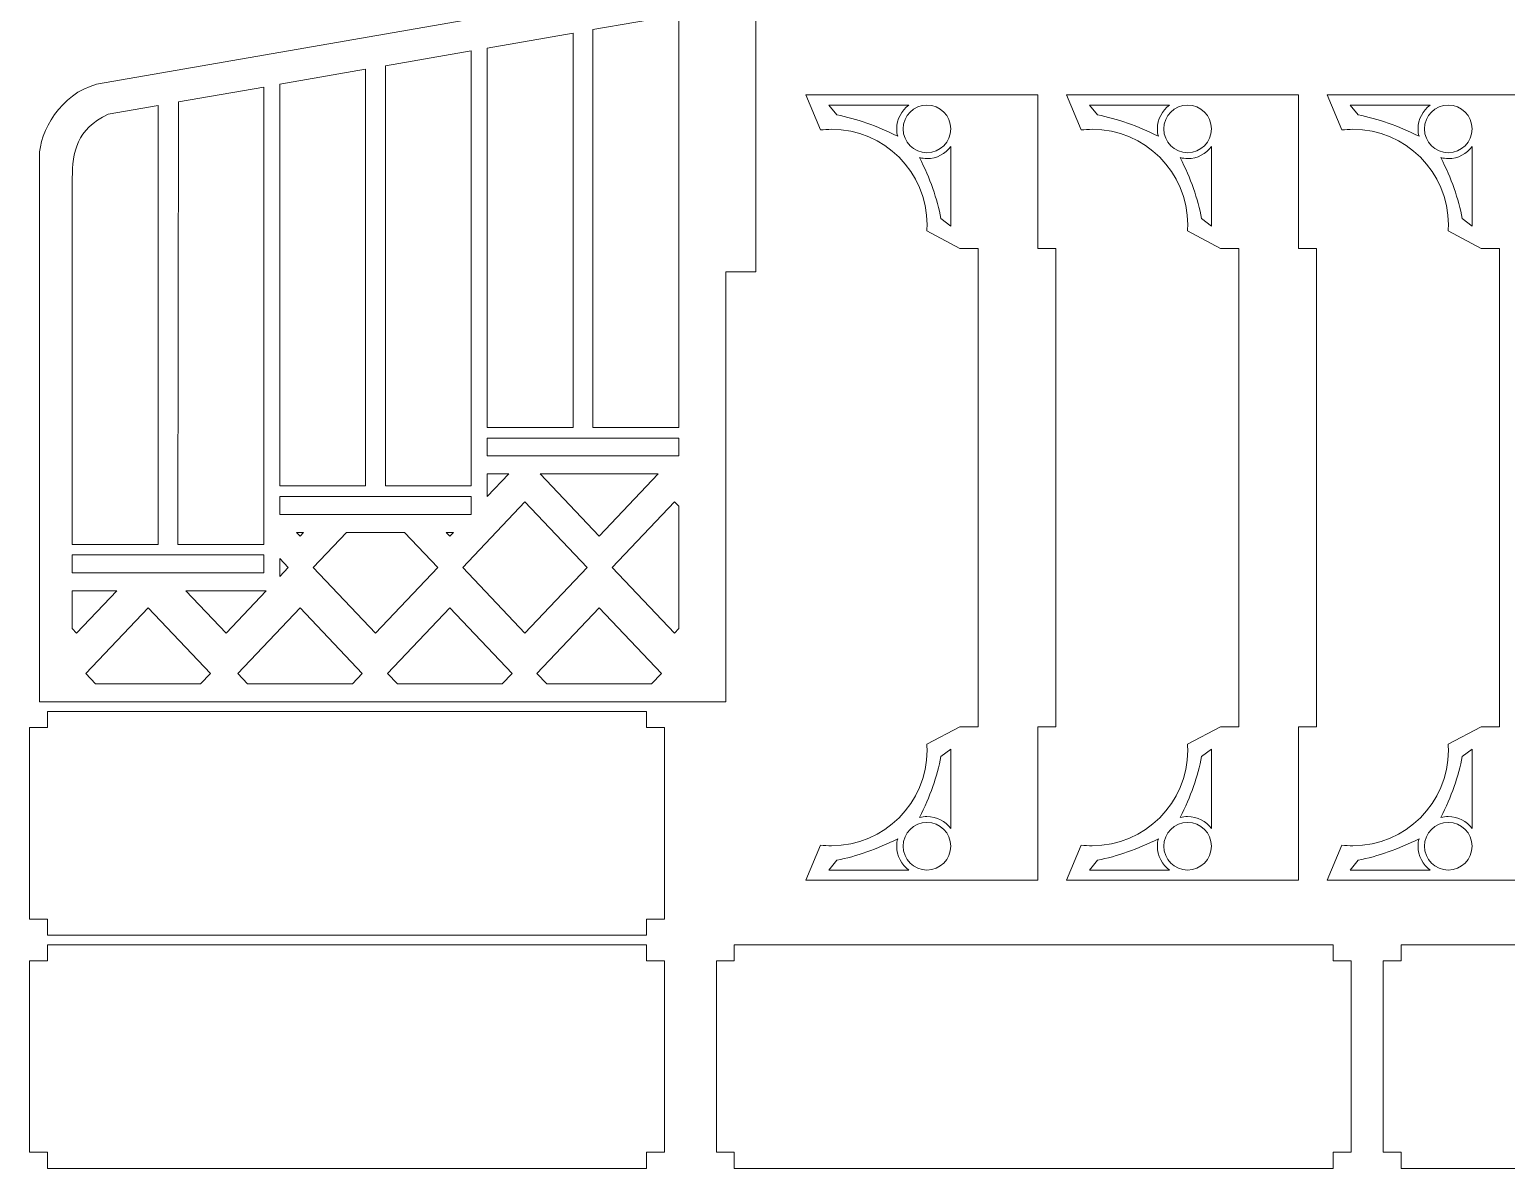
# Model space of a CAD drawing. Header units: millimetres. Extents: x 163 to 1207, y -313 to 489.
# Drawn here: x 289.7 to 536, y -313.2 to -123.2 of the extents above; entities that cross this region are included whole.
import ezdxf

# ---------------------------------------------------------------- set-up
doc = ezdxf.new("R2010")
doc.units = ezdxf.units.MM
doc.header["$MEASUREMENT"] = 0
doc.layers.add('layer 1', color=7, linetype='Continuous')

msp = doc.modelspace()

# ---------------------------------------------------------------- linework, layer by layer
at = {"layer": 'layer 1', "lineweight": 15}
for points, knots in [([(405.8389, -114.0574), (405.8389, -114.0574), (405.8389, -114.0593), (405.8389, -114.0593), (405.8389, -114.0593), (405.8389, -114.0593), (410.8255, -114.0593), (410.8255, -114.0593), (410.8255, -114.0593), (410.8255, -114.0593), (410.8255, -163.6584), (410.8255, -163.6584), (410.8255, -163.6584), (410.8255, -163.6584), (405.8389, -163.6584), (405.8389, -163.6584), (405.8389, -163.6584), (405.8389, -163.6584), (405.8389, -235.3809), (405.8389, -235.3809), (405.8389, -235.3809), (405.8389, -235.3809), (291.3201, -235.3809), (291.3201, -235.3809), (291.3201, -235.3809), (291.3201, -235.3809), (291.3201, -144.4743), (291.3201, -144.4743), (291.3201, -144.4743), (291.3201, -140.1689), (294.863, -133.9541), (300.8673, -132.3448), (300.8673, -132.3448), (300.8673, -132.3448), (402.3618, -114.6641), (402.3618, -114.6641), (402.3618, -114.6641), (402.3618, -114.6641), (402.9392, -114.5632), (402.9392, -114.5632), (402.9392, -114.5632), (402.9392, -114.5632), (405.8389, -114.0574), (405.8389, -114.0574)], [0, 0, 0, 0, 0.08333333, 0.08333333, 0.08333333, 0.08333333, 0.16666667, 0.16666667, 0.16666667, 0.16666667, 0.25, 0.25, 0.25, 0.25, 0.33333333, 0.33333333, 0.33333333, 0.33333333, 0.41666667, 0.41666667, 0.41666667, 0.41666667, 0.5, 0.5, 0.5, 0.5, 0.58333333, 0.58333333, 0.58333333, 0.58333333, 0.66666667, 0.66666667, 0.66666667, 0.66666667, 0.75, 0.75, 0.75, 0.75, 0.83333333, 0.83333333, 0.83333333, 0.83333333, 1, 1, 1, 1]), ([(383.6601, -189.5959), (383.6601, -189.5959), (397.9597, -189.5959), (397.9597, -189.5959), (397.9597, -189.5959), (397.9597, -189.5959), (397.9597, -120.7454), (397.9597, -120.7454), (397.9597, -120.7454), (397.9597, -120.7454), (383.6601, -123.2378), (383.6601, -123.2378), (383.6601, -123.2378), (383.6601, -123.2378), (383.6601, -189.5959), (383.6601, -189.5959)], [0, 0, 0, 0, 0.2, 0.2, 0.2, 0.2, 0.4, 0.4, 0.4, 0.4, 0.6, 0.6, 0.6, 0.6, 1, 1, 1, 1]), ([(366.0394, -126.3058), (366.0394, -126.3058), (366.0394, -189.5959), (366.0394, -189.5959), (366.0394, -189.5959), (366.0394, -189.5959), (380.3391, -189.5959), (380.3391, -189.5959), (380.3391, -189.5959), (380.3391, -189.5959), (380.3391, -123.8154), (380.3391, -123.8154), (380.3391, -123.8154), (380.3391, -123.8154), (366.0394, -126.3058), (366.0394, -126.3058)], [0, 0, 0, 0, 0.2, 0.2, 0.2, 0.2, 0.4, 0.4, 0.4, 0.4, 0.6, 0.6, 0.6, 0.6, 1, 1, 1, 1]), ([(349.0443, -199.3481), (349.0443, -199.3481), (363.3435, -199.3481), (363.3435, -199.3481), (363.3435, -199.3481), (363.3435, -199.3481), (363.3435, -126.7749), (363.3435, -126.7749), (363.3435, -126.7749), (363.3435, -126.7749), (349.0443, -129.2679), (349.0443, -129.2679), (349.0443, -129.2679), (349.0443, -129.2679), (349.0443, -199.3481), (349.0443, -199.3481)], [0, 0, 0, 0, 0.2, 0.2, 0.2, 0.2, 0.4, 0.4, 0.4, 0.4, 0.6, 0.6, 0.6, 0.6, 1, 1, 1, 1]), ([(331.4236, -132.3359), (331.4236, -132.3359), (331.4236, -199.3481), (331.4236, -199.3481), (331.4236, -199.3481), (331.4236, -199.3481), (345.7229, -199.3481), (345.7229, -199.3481), (345.7229, -199.3481), (345.7229, -199.3481), (345.7229, -129.845), (345.7229, -129.845), (345.7229, -129.845), (345.7229, -129.845), (331.4236, -132.3359), (331.4236, -132.3359)], [0, 0, 0, 0, 0.2, 0.2, 0.2, 0.2, 0.4, 0.4, 0.4, 0.4, 0.6, 0.6, 0.6, 0.6, 1, 1, 1, 1]), ([(314.4998, -135.2848), (314.4998, -135.2848), (314.3858, -209.0985), (314.3858, -209.0985), (314.3858, -209.0985), (314.3858, -209.0985), (328.7296, -209.0985), (328.7296, -209.0985), (328.7296, -209.0985), (328.7296, -209.0985), (328.7296, -132.8069), (328.7296, -132.8069), (328.7296, -132.8069), (328.7296, -132.8069), (314.4998, -135.2848), (314.4998, -135.2848)], [0, 0, 0, 0, 0.2, 0.2, 0.2, 0.2, 0.4, 0.4, 0.4, 0.4, 0.6, 0.6, 0.6, 0.6, 1, 1, 1, 1]), ([(457.8808, -265.1434), (457.8808, -265.1434), (457.8808, -239.5211), (457.8808, -239.5211), (457.8808, -239.5211), (457.8808, -239.5211), (460.8735, -239.5211), (460.8735, -239.5211), (460.8735, -239.5211), (460.8735, -239.5211), (460.8735, -159.7194), (460.8735, -159.7194), (460.8735, -159.7194), (460.8735, -159.7194), (457.8808, -159.7194), (457.8808, -159.7194), (457.8808, -159.7194), (457.8808, -159.7194), (457.8808, -134.0972), (457.8808, -134.0972), (457.8808, -134.0972), (457.8808, -134.0972), (419.196, -134.0972), (419.196, -134.0972), (419.196, -134.0972), (419.196, -134.0972), (421.6118, -139.971), (421.6118, -139.971), (421.6118, -139.971), (421.6118, -139.971), (421.6138, -139.971), (421.6138, -139.971), (421.6138, -139.971), (422.2185, -139.9016), (422.8341, -139.865), (423.459, -139.865), (423.459, -139.865), (432.2546, -139.8649), (439.3876, -146.9982), (439.3876, -155.7938), (439.3876, -155.7938), (439.3876, -156.1381), (439.375, -156.4811), (439.3529, -156.8199), (439.3529, -156.8199), (439.3529, -156.8199), (439.3548, -156.8199), (439.3548, -156.8199), (439.3548, -156.8199), (439.3548, -156.8199), (444.8369, -159.7176), (444.8369, -159.7176), (444.8369, -159.7176), (444.8369, -159.7176), (447.9068, -159.7176), (447.9068, -159.7176), (447.9068, -159.7176), (447.9068, -159.7176), (447.9068, -239.5173), (447.9068, -239.5173), (447.9068, -239.5173), (447.9068, -239.5173), (444.8369, -239.5173), (444.8369, -239.5173), (444.8369, -239.5173), (444.8369, -239.5173), (439.3548, -242.415), (439.3548, -242.415), (439.3548, -242.415), (439.3548, -242.415), (439.3531, -242.415), (439.3531, -242.415), (439.3531, -242.415), (439.375, -242.7543), (439.3876, -243.0968), (439.3876, -243.4431), (439.3876, -243.4431), (439.3876, -252.2385), (432.2544, -259.3722), (423.459, -259.3722), (423.459, -259.3722), (422.8341, -259.3722), (422.2184, -259.3338), (421.6136, -259.2638), (421.6136, -259.2638), (421.6136, -259.2638), (421.6118, -259.2638), (421.6118, -259.2638), (421.6118, -259.2638), (421.6118, -259.2638), (419.196, -265.1382), (419.196, -265.1382), (419.196, -265.1382), (419.196, -265.1382), (450.8981, -265.1382), (450.8981, -265.1382), (450.8981, -265.1382), (450.8981, -265.1382), (457.8808, -265.1434), (457.8808, -265.1434)], [0, 0, 0, 0, 0.03846154, 0.03846154, 0.03846154, 0.03846154, 0.07692308, 0.07692308, 0.07692308, 0.07692308, 0.11538462, 0.11538462, 0.11538462, 0.11538462, 0.15384615, 0.15384615, 0.15384615, 0.15384615, 0.19230769, 0.19230769, 0.19230769, 0.19230769, 0.23076923, 0.23076923, 0.23076923, 0.23076923, 0.26923077, 0.26923077, 0.26923077, 0.26923077, 0.30769231, 0.30769231, 0.30769231, 0.30769231, 0.34615385, 0.34615385, 0.34615385, 0.34615385, 0.38461538, 0.38461538, 0.38461538, 0.38461538, 0.42307692, 0.42307692, 0.42307692, 0.42307692, 0.46153846, 0.46153846, 0.46153846, 0.46153846, 0.5, 0.5, 0.5, 0.5, 0.53846154, 0.53846154, 0.53846154, 0.53846154, 0.57692308, 0.57692308, 0.57692308, 0.57692308, 0.61538462, 0.61538462, 0.61538462, 0.61538462, 0.65384615, 0.65384615, 0.65384615, 0.65384615, 0.69230769, 0.69230769, 0.69230769, 0.69230769, 0.73076923, 0.73076923, 0.73076923, 0.73076923, 0.76923077, 0.76923077, 0.76923077, 0.76923077, 0.80769231, 0.80769231, 0.80769231, 0.80769231, 0.84615385, 0.84615385, 0.84615385, 0.84615385, 0.88461538, 0.88461538, 0.88461538, 0.88461538, 0.92307692, 0.92307692, 0.92307692, 0.92307692, 1, 1, 1, 1]), ([(501.3637, -265.1434), (501.3637, -265.1434), (501.3637, -239.5211), (501.3637, -239.5211), (501.3637, -239.5211), (501.3637, -239.5211), (504.3566, -239.5211), (504.3566, -239.5211), (504.3566, -239.5211), (504.3566, -239.5211), (504.3566, -159.7194), (504.3566, -159.7194), (504.3566, -159.7194), (504.3566, -159.7194), (501.3637, -159.7194), (501.3637, -159.7194), (501.3637, -159.7194), (501.3637, -159.7194), (501.3637, -134.0972), (501.3637, -134.0972), (501.3637, -134.0972), (501.3637, -134.0972), (462.6791, -134.0972), (462.6791, -134.0972), (462.6791, -134.0972), (462.6791, -134.0972), (465.0946, -139.971), (465.0946, -139.971), (465.0946, -139.971), (465.0946, -139.971), (465.0963, -139.971), (465.0963, -139.971), (465.0963, -139.971), (465.7013, -139.9016), (466.3171, -139.865), (466.9421, -139.865), (466.9421, -139.865), (475.7376, -139.8649), (482.8707, -146.9982), (482.8707, -155.7938), (482.8707, -155.7938), (482.8707, -156.1381), (482.858, -156.4811), (482.836, -156.8199), (482.836, -156.8199), (482.836, -156.8199), (482.838, -156.8199), (482.838, -156.8199), (482.838, -156.8199), (482.838, -156.8199), (488.3197, -159.7176), (488.3197, -159.7176), (488.3197, -159.7176), (488.3197, -159.7176), (491.3896, -159.7176), (491.3896, -159.7176), (491.3896, -159.7176), (491.3896, -159.7176), (491.3896, -239.5173), (491.3896, -239.5173), (491.3896, -239.5173), (491.3896, -239.5173), (488.3197, -239.5173), (488.3197, -239.5173), (488.3197, -239.5173), (488.3197, -239.5173), (482.838, -242.415), (482.838, -242.415), (482.838, -242.415), (482.838, -242.415), (482.8361, -242.415), (482.8361, -242.415), (482.8361, -242.415), (482.8583, -242.7543), (482.8707, -243.0968), (482.8707, -243.4431), (482.8707, -243.4431), (482.8707, -252.2385), (475.7376, -259.3722), (466.9421, -259.3722), (466.9421, -259.3722), (466.3172, -259.3722), (465.701, -259.3338), (465.0963, -259.2638), (465.0963, -259.2638), (465.0963, -259.2638), (465.0946, -259.2638), (465.0946, -259.2638), (465.0946, -259.2638), (465.0946, -259.2638), (462.6791, -265.1382), (462.6791, -265.1382), (462.6791, -265.1382), (462.6791, -265.1382), (494.3806, -265.1382), (494.3806, -265.1382), (494.3806, -265.1382), (494.3806, -265.1382), (501.3637, -265.1434), (501.3637, -265.1434)], [0, 0, 0, 0, 0.03846154, 0.03846154, 0.03846154, 0.03846154, 0.07692308, 0.07692308, 0.07692308, 0.07692308, 0.11538462, 0.11538462, 0.11538462, 0.11538462, 0.15384615, 0.15384615, 0.15384615, 0.15384615, 0.19230769, 0.19230769, 0.19230769, 0.19230769, 0.23076923, 0.23076923, 0.23076923, 0.23076923, 0.26923077, 0.26923077, 0.26923077, 0.26923077, 0.30769231, 0.30769231, 0.30769231, 0.30769231, 0.34615385, 0.34615385, 0.34615385, 0.34615385, 0.38461538, 0.38461538, 0.38461538, 0.38461538, 0.42307692, 0.42307692, 0.42307692, 0.42307692, 0.46153846, 0.46153846, 0.46153846, 0.46153846, 0.5, 0.5, 0.5, 0.5, 0.53846154, 0.53846154, 0.53846154, 0.53846154, 0.57692308, 0.57692308, 0.57692308, 0.57692308, 0.61538462, 0.61538462, 0.61538462, 0.61538462, 0.65384615, 0.65384615, 0.65384615, 0.65384615, 0.69230769, 0.69230769, 0.69230769, 0.69230769, 0.73076923, 0.73076923, 0.73076923, 0.73076923, 0.76923077, 0.76923077, 0.76923077, 0.76923077, 0.80769231, 0.80769231, 0.80769231, 0.80769231, 0.84615385, 0.84615385, 0.84615385, 0.84615385, 0.88461538, 0.88461538, 0.88461538, 0.88461538, 0.92307692, 0.92307692, 0.92307692, 0.92307692, 1, 1, 1, 1]), ([(544.8467, -265.1434), (544.8467, -265.1434), (544.8467, -239.5211), (544.8467, -239.5211), (544.8467, -239.5211), (544.8467, -239.5211), (547.8399, -239.5211), (547.8399, -239.5211), (547.8399, -239.5211), (547.8399, -239.5211), (547.8399, -159.7194), (547.8399, -159.7194), (547.8399, -159.7194), (547.8399, -159.7194), (544.8467, -159.7194), (544.8467, -159.7194), (544.8467, -159.7194), (544.8467, -159.7194), (544.8467, -134.0972), (544.8467, -134.0972), (544.8467, -134.0972), (544.8467, -134.0972), (506.1639, -134.0972), (506.1639, -134.0972), (506.1639, -134.0972), (506.1639, -134.0972), (508.5775, -139.971), (508.5775, -139.971), (508.5775, -139.971), (508.5775, -139.971), (508.5793, -139.971), (508.5793, -139.971), (508.5793, -139.971), (509.1861, -139.9016), (509.802, -139.865), (510.4251, -139.865), (510.4251, -139.865), (519.2207, -139.8649), (526.3538, -146.9982), (526.3538, -155.7938), (526.3538, -155.7938), (526.3538, -156.1381), (526.3412, -156.4811), (526.321, -156.8199), (526.321, -156.8199), (526.321, -156.8199), (531.8026, -159.7176), (531.8026, -159.7176), (531.8026, -159.7176), (531.8026, -159.7176), (534.8725, -159.7176), (534.8725, -159.7176), (534.8725, -159.7176), (534.8725, -159.7176), (534.8725, -239.5173), (534.8725, -239.5173), (534.8725, -239.5173), (534.8725, -239.5173), (531.8026, -239.5173), (531.8026, -239.5173), (531.8026, -239.5173), (531.8026, -239.5173), (526.3213, -242.415), (526.3213, -242.415), (526.3213, -242.415), (526.3413, -242.7543), (526.3538, -243.0968), (526.3538, -243.4431), (526.3538, -243.4431), (526.3538, -252.2385), (519.2207, -259.3722), (510.4251, -259.3722), (510.4251, -259.3722), (509.8021, -259.3722), (509.1859, -259.3338), (508.5793, -259.2638), (508.5793, -259.2638), (508.5793, -259.2638), (508.5775, -259.2638), (508.5775, -259.2638), (508.5775, -259.2638), (508.5775, -259.2638), (506.1639, -265.1382), (506.1639, -265.1382), (506.1639, -265.1382), (506.1639, -265.1382), (537.8657, -265.1382), (537.8657, -265.1382), (537.8657, -265.1382), (537.8657, -265.1382), (544.8467, -265.1434), (544.8467, -265.1434)], [0, 0, 0, 0, 0.04166667, 0.04166667, 0.04166667, 0.04166667, 0.08333333, 0.08333333, 0.08333333, 0.08333333, 0.125, 0.125, 0.125, 0.125, 0.16666667, 0.16666667, 0.16666667, 0.16666667, 0.20833333, 0.20833333, 0.20833333, 0.20833333, 0.25, 0.25, 0.25, 0.25, 0.29166667, 0.29166667, 0.29166667, 0.29166667, 0.33333333, 0.33333333, 0.33333333, 0.33333333, 0.375, 0.375, 0.375, 0.375, 0.41666667, 0.41666667, 0.41666667, 0.41666667, 0.45833333, 0.45833333, 0.45833333, 0.45833333, 0.5, 0.5, 0.5, 0.5, 0.54166667, 0.54166667, 0.54166667, 0.54166667, 0.58333333, 0.58333333, 0.58333333, 0.58333333, 0.625, 0.625, 0.625, 0.625, 0.66666667, 0.66666667, 0.66666667, 0.66666667, 0.70833333, 0.70833333, 0.70833333, 0.70833333, 0.75, 0.75, 0.75, 0.75, 0.79166667, 0.79166667, 0.79166667, 0.79166667, 0.83333333, 0.83333333, 0.83333333, 0.83333333, 0.875, 0.875, 0.875, 0.875, 0.91666667, 0.91666667, 0.91666667, 0.91666667, 1, 1, 1, 1]), ([(302.7681, -137.3281), (297.552, -139.8266), (296.8092, -143.6496), (296.8092, -147.9878), (296.8092, -147.9878), (296.8092, -147.9878), (296.8093, -209.0985), (296.8093, -209.0985), (296.8093, -209.0985), (296.8093, -209.0985), (311.153, -209.0985), (311.153, -209.0985), (311.153, -209.0985), (311.153, -209.0985), (311.153, -135.8675), (311.153, -135.8675), (311.153, -135.8675), (311.153, -135.8675), (302.7681, -137.3281), (302.7681, -137.3281)], [0, 0, 0, 0, 0.16666667, 0.16666667, 0.16666667, 0.16666667, 0.33333333, 0.33333333, 0.33333333, 0.33333333, 0.5, 0.5, 0.5, 0.5, 0.66666667, 0.66666667, 0.66666667, 0.66666667, 1, 1, 1, 1]), ([(436.3398, -135.8144), (436.3398, -135.8144), (423.003, -135.8144), (423.003, -135.8144), (423.003, -135.8144), (423.003, -135.8144), (424.3167, -137.4547), (424.3167, -137.4547), (424.3167, -137.4547), (427.6433, -138.0943), (431.0342, -139.2856), (434.4926, -141.0268), (434.4926, -141.0268), (434.3918, -140.6326), (434.3368, -140.2183), (434.3368, -139.7914), (434.3368, -139.7914), (434.3368, -138.1622), (435.1246, -136.7163), (436.3398, -135.8144)], [0, 0, 0, 0, 0.16666667, 0.16666667, 0.16666667, 0.16666667, 0.33333333, 0.33333333, 0.33333333, 0.33333333, 0.5, 0.5, 0.5, 0.5, 0.66666667, 0.66666667, 0.66666667, 0.66666667, 1, 1, 1, 1]), ([(439.3769, -135.8144), (437.181, -135.8144), (435.4014, -137.5961), (435.4014, -139.7914), (435.4014, -139.7914), (435.4014, -141.9872), (437.181, -143.7669), (439.3769, -143.7669), (439.3769, -143.7669), (441.5727, -143.7667), (443.3542, -141.9872), (443.3542, -139.7914), (443.3542, -139.7914), (443.3542, -137.5961), (441.5727, -135.8145), (439.3769, -135.8144)], [0, 0, 0, 0, 0.2, 0.2, 0.2, 0.2, 0.4, 0.4, 0.4, 0.4, 0.6, 0.6, 0.6, 0.6, 1, 1, 1, 1]), ([(479.8247, -135.8144), (479.8247, -135.8144), (466.4856, -135.8144), (466.4856, -135.8144), (466.4856, -135.8144), (466.4856, -135.8144), (467.8018, -137.4547), (467.8018, -137.4547), (467.8018, -137.4547), (471.1264, -138.0943), (474.5185, -139.2856), (477.9756, -141.0268), (477.9756, -141.0268), (477.8749, -140.6326), (477.8212, -140.2183), (477.8212, -139.7914), (477.8212, -139.7914), (477.8212, -138.1622), (478.6076, -136.7163), (479.8247, -135.8144)], [0, 0, 0, 0, 0.16666667, 0.16666667, 0.16666667, 0.16666667, 0.33333333, 0.33333333, 0.33333333, 0.33333333, 0.5, 0.5, 0.5, 0.5, 0.66666667, 0.66666667, 0.66666667, 0.66666667, 1, 1, 1, 1]), ([(482.8602, -135.8144), (480.6643, -135.8144), (478.8844, -137.5961), (478.8844, -139.7914), (478.8844, -139.7914), (478.8844, -141.9872), (480.6641, -143.7669), (482.8599, -143.7669), (482.8599, -143.7669), (485.0573, -143.7667), (486.8369, -141.9872), (486.8369, -139.7914), (486.8369, -139.7914), (486.8369, -137.5961), (485.0572, -135.8145), (482.8602, -135.8144)], [0, 0, 0, 0, 0.2, 0.2, 0.2, 0.2, 0.4, 0.4, 0.4, 0.4, 0.6, 0.6, 0.6, 0.6, 1, 1, 1, 1]), ([(523.308, -135.8144), (523.308, -135.8144), (509.9686, -135.8144), (509.9686, -135.8144), (509.9686, -135.8144), (509.9686, -135.8144), (511.2848, -137.4547), (511.2848, -137.4547), (511.2848, -137.4547), (514.6094, -138.0943), (518.0017, -139.2856), (521.4601, -141.0268), (521.4601, -141.0268), (521.358, -140.6326), (521.3044, -140.2183), (521.3044, -139.7914), (521.3044, -139.7914), (521.3044, -138.1622), (522.0927, -136.7163), (523.308, -135.8144)], [0, 0, 0, 0, 0.16666667, 0.16666667, 0.16666667, 0.16666667, 0.33333333, 0.33333333, 0.33333333, 0.33333333, 0.5, 0.5, 0.5, 0.5, 0.66666667, 0.66666667, 0.66666667, 0.66666667, 1, 1, 1, 1]), ([(526.3444, -135.8144), (524.1472, -135.8144), (522.3676, -137.5961), (522.3676, -139.7914), (522.3676, -139.7914), (522.3676, -141.9872), (524.1472, -143.7669), (526.3444, -143.7669), (526.3444, -143.7669), (528.5402, -143.7667), (530.3199, -141.9872), (530.3199, -139.7914), (530.3199, -139.7914), (530.3199, -137.5961), (528.5402, -135.8145), (526.3444, -135.8144)], [0, 0, 0, 0, 0.2, 0.2, 0.2, 0.2, 0.4, 0.4, 0.4, 0.4, 0.6, 0.6, 0.6, 0.6, 1, 1, 1, 1]), ([(443.3545, -142.7369), (443.3545, -142.7369), (443.3545, -156.0006), (443.3545, -156.0006), (443.3545, -156.0006), (443.3545, -156.0006), (441.7137, -154.7601), (441.7137, -154.7601), (441.7137, -154.7601), (441.0742, -151.4352), (439.8827, -148.0427), (438.1414, -144.5843), (438.1414, -144.5843), (438.5356, -144.687), (438.9499, -144.74), (439.3769, -144.74), (439.3769, -144.74), (441.0066, -144.7399), (442.4525, -143.9523), (443.3545, -142.7369)], [0, 0, 0, 0, 0.16666667, 0.16666667, 0.16666667, 0.16666667, 0.33333333, 0.33333333, 0.33333333, 0.33333333, 0.5, 0.5, 0.5, 0.5, 0.66666667, 0.66666667, 0.66666667, 0.66666667, 1, 1, 1, 1]), ([(486.8369, -142.7369), (486.8369, -142.7369), (486.8369, -156.0006), (486.8369, -156.0006), (486.8369, -156.0006), (486.8369, -156.0006), (485.1966, -154.7601), (485.1966, -154.7601), (485.1966, -154.7601), (484.5571, -151.4352), (483.3657, -148.0427), (481.6246, -144.5843), (481.6246, -144.5843), (482.0188, -144.687), (482.4348, -144.74), (482.8599, -144.74), (482.8599, -144.74), (484.489, -144.7399), (485.935, -143.9523), (486.8369, -142.7369)], [0, 0, 0, 0, 0.16666667, 0.16666667, 0.16666667, 0.16666667, 0.33333333, 0.33333333, 0.33333333, 0.33333333, 0.5, 0.5, 0.5, 0.5, 0.66666667, 0.66666667, 0.66666667, 0.66666667, 1, 1, 1, 1]), ([(530.3199, -142.7369), (530.3199, -142.7369), (530.3199, -156.0006), (530.3199, -156.0006), (530.3199, -156.0006), (530.3199, -156.0006), (528.6796, -154.7601), (528.6796, -154.7601), (528.6796, -154.7601), (528.0402, -151.4352), (526.8489, -148.0427), (525.1076, -144.5843), (525.1076, -144.5843), (525.5033, -144.687), (525.9175, -144.74), (526.3444, -144.74), (526.3444, -144.74), (527.9721, -144.7399), (529.4182, -143.9523), (530.3199, -142.7369)], [0, 0, 0, 0, 0.16666667, 0.16666667, 0.16666667, 0.16666667, 0.33333333, 0.33333333, 0.33333333, 0.33333333, 0.5, 0.5, 0.5, 0.5, 0.66666667, 0.66666667, 0.66666667, 0.66666667, 1, 1, 1, 1]), ([(397.9597, -191.3573), (397.9597, -191.3573), (366.0394, -191.3573), (366.0394, -191.3573), (366.0394, -191.3573), (366.0394, -191.3573), (366.0394, -194.3504), (366.0394, -194.3504), (366.0394, -194.3504), (366.0394, -194.3504), (397.9597, -194.3504), (397.9597, -194.3504), (397.9597, -194.3504), (397.9597, -194.3504), (397.9597, -191.3573), (397.9597, -191.3573)], [0, 0, 0, 0, 0.2, 0.2, 0.2, 0.2, 0.4, 0.4, 0.4, 0.4, 0.6, 0.6, 0.6, 0.6, 1, 1, 1, 1]), ([(366.0394, -201.1297), (366.0394, -201.1297), (366.0394, -197.3429), (366.0394, -197.3429), (366.0394, -197.3429), (366.0394, -197.3429), (369.6283, -197.3429), (369.6283, -197.3429), (369.6283, -197.3429), (369.6283, -197.3429), (366.0394, -201.1297), (366.0394, -201.1297)], [0, 0, 0, 0, 0.25, 0.25, 0.25, 0.25, 0.5, 0.5, 0.5, 0.5, 1, 1, 1, 1]), ([(374.8532, -197.3429), (374.8532, -197.3429), (394.5266, -197.3429), (394.5266, -197.3429), (394.5266, -197.3429), (394.5266, -197.3429), (384.69, -207.7223), (384.69, -207.7223), (384.69, -207.7223), (384.69, -207.7223), (374.8532, -197.3429), (374.8532, -197.3429)], [0, 0, 0, 0, 0.25, 0.25, 0.25, 0.25, 0.5, 0.5, 0.5, 0.5, 1, 1, 1, 1]), ([(363.3435, -201.1077), (363.3435, -201.1077), (331.4236, -201.1077), (331.4236, -201.1077), (331.4236, -201.1077), (331.4236, -201.1077), (331.4236, -204.1006), (331.4236, -204.1006), (331.4236, -204.1006), (331.4236, -204.1006), (363.3435, -204.1006), (363.3435, -204.1006), (363.3435, -204.1006), (363.3435, -204.1006), (363.3435, -201.1077), (363.3435, -201.1077)], [0, 0, 0, 0, 0.2, 0.2, 0.2, 0.2, 0.4, 0.4, 0.4, 0.4, 0.6, 0.6, 0.6, 0.6, 1, 1, 1, 1]), ([(382.7033, -212.9403), (382.7033, -212.9403), (372.3168, -201.9781), (372.3168, -201.9781), (372.3168, -201.9781), (372.3168, -201.9781), (361.9288, -212.9403), (361.9288, -212.9403), (361.9288, -212.9403), (361.9288, -212.9403), (372.3168, -223.9021), (372.3168, -223.9021), (372.3168, -223.9021), (372.3168, -223.9021), (382.7033, -212.9403), (382.7033, -212.9403)], [0, 0, 0, 0, 0.2, 0.2, 0.2, 0.2, 0.4, 0.4, 0.4, 0.4, 0.6, 0.6, 0.6, 0.6, 1, 1, 1, 1]), ([(397.9597, -202.7278), (397.9597, -202.7278), (397.9597, -223.1505), (397.9597, -223.1505), (397.9597, -223.1505), (397.9597, -223.1505), (397.2483, -223.9021), (397.2483, -223.9021), (397.2483, -223.9021), (397.2483, -223.9021), (386.8599, -212.9403), (386.8599, -212.9403), (386.8599, -212.9403), (386.8599, -212.9403), (397.2483, -201.9781), (397.2483, -201.9781), (397.2483, -201.9781), (397.2483, -201.9781), (397.9597, -202.7278), (397.9597, -202.7278)], [0, 0, 0, 0, 0.16666667, 0.16666667, 0.16666667, 0.16666667, 0.33333333, 0.33333333, 0.33333333, 0.33333333, 0.5, 0.5, 0.5, 0.5, 0.66666667, 0.66666667, 0.66666667, 0.66666667, 1, 1, 1, 1]), ([(334.2023, -207.0936), (334.2023, -207.0936), (335.3973, -207.0936), (335.3973, -207.0936), (335.3973, -207.0936), (335.3973, -207.0936), (334.7995, -207.7223), (334.7995, -207.7223), (334.7995, -207.7223), (334.7995, -207.7223), (334.2023, -207.0936), (334.2023, -207.0936)], [0, 0, 0, 0, 0.25, 0.25, 0.25, 0.25, 0.5, 0.5, 0.5, 0.5, 1, 1, 1, 1]), ([(342.5361, -207.0936), (342.5361, -207.0936), (352.2315, -207.0936), (352.2315, -207.0936), (352.2315, -207.0936), (352.2315, -207.0936), (357.7718, -212.9403), (357.7718, -212.9403), (357.7718, -212.9403), (357.7718, -212.9403), (347.3838, -223.9021), (347.3838, -223.9021), (347.3838, -223.9021), (347.3838, -223.9021), (336.9971, -212.9403), (336.9971, -212.9403), (336.9971, -212.9403), (336.9971, -212.9403), (342.5361, -207.0936), (342.5361, -207.0936)], [0, 0, 0, 0, 0.16666667, 0.16666667, 0.16666667, 0.16666667, 0.33333333, 0.33333333, 0.33333333, 0.33333333, 0.5, 0.5, 0.5, 0.5, 0.66666667, 0.66666667, 0.66666667, 0.66666667, 1, 1, 1, 1]), ([(359.1939, -207.0936), (359.1939, -207.0936), (360.3871, -207.0936), (360.3871, -207.0936), (360.3871, -207.0936), (360.3871, -207.0936), (359.7916, -207.7223), (359.7916, -207.7223), (359.7916, -207.7223), (359.7916, -207.7223), (359.1939, -207.0936), (359.1939, -207.0936)], [0, 0, 0, 0, 0.25, 0.25, 0.25, 0.25, 0.5, 0.5, 0.5, 0.5, 1, 1, 1, 1]), ([(328.7296, -210.8579), (328.7296, -210.8579), (296.8093, -210.8579), (296.8093, -210.8579), (296.8093, -210.8579), (296.8093, -210.8579), (296.8093, -213.851), (296.8093, -213.851), (296.8093, -213.851), (296.8093, -213.851), (328.7296, -213.851), (328.7296, -213.851), (328.7296, -213.851), (328.7296, -213.851), (328.7296, -210.8579), (328.7296, -210.8579)], [0, 0, 0, 0, 0.2, 0.2, 0.2, 0.2, 0.4, 0.4, 0.4, 0.4, 0.6, 0.6, 0.6, 0.6, 1, 1, 1, 1]), ([(331.4236, -214.4337), (331.4236, -214.4337), (331.4236, -211.4445), (331.4236, -211.4445), (331.4236, -211.4445), (331.4236, -211.4445), (332.8401, -212.9403), (332.8401, -212.9403), (332.8401, -212.9403), (332.8401, -212.9403), (331.4236, -214.4337), (331.4236, -214.4337)], [0, 0, 0, 0, 0.25, 0.25, 0.25, 0.25, 0.5, 0.5, 0.5, 0.5, 1, 1, 1, 1]), ([(296.8093, -223.1505), (296.8093, -223.1505), (296.8093, -216.8439), (296.8093, -216.8439), (296.8093, -216.8439), (296.8093, -216.8439), (304.2104, -216.8439), (304.2104, -216.8439), (304.2104, -216.8439), (304.2104, -216.8439), (297.5206, -223.9021), (297.5206, -223.9021), (297.5206, -223.9021), (297.5206, -223.9021), (296.8093, -223.1505), (296.8093, -223.1505)], [0, 0, 0, 0, 0.2, 0.2, 0.2, 0.2, 0.4, 0.4, 0.4, 0.4, 0.6, 0.6, 0.6, 0.6, 1, 1, 1, 1]), ([(315.7642, -216.8439), (315.7642, -216.8439), (329.1419, -216.8439), (329.1419, -216.8439), (329.1419, -216.8439), (329.1419, -216.8439), (322.4521, -223.9021), (322.4521, -223.9021), (322.4521, -223.9021), (322.4521, -223.9021), (315.7642, -216.8439), (315.7642, -216.8439)], [0, 0, 0, 0, 0.25, 0.25, 0.25, 0.25, 0.5, 0.5, 0.5, 0.5, 1, 1, 1, 1]), ([(318.1929, -232.3879), (318.1929, -232.3879), (300.695, -232.3879), (300.695, -232.3879), (300.695, -232.3879), (300.695, -232.3879), (299.0566, -230.6575), (299.0566, -230.6575), (299.0566, -230.6575), (299.0566, -230.6575), (309.4447, -219.6957), (309.4447, -219.6957), (309.4447, -219.6957), (309.4447, -219.6957), (319.8331, -230.6575), (319.8331, -230.6575), (319.8331, -230.6575), (319.8331, -230.6575), (318.1929, -232.3879), (318.1929, -232.3879)], [0, 0, 0, 0, 0.16666667, 0.16666667, 0.16666667, 0.16666667, 0.33333333, 0.33333333, 0.33333333, 0.33333333, 0.5, 0.5, 0.5, 0.5, 0.66666667, 0.66666667, 0.66666667, 0.66666667, 1, 1, 1, 1]), ([(343.5495, -232.3879), (343.5495, -232.3879), (326.0499, -232.3879), (326.0499, -232.3879), (326.0499, -232.3879), (326.0499, -232.3879), (324.4115, -230.6575), (324.4115, -230.6575), (324.4115, -230.6575), (324.4115, -230.6575), (334.7995, -219.6957), (334.7995, -219.6957), (334.7995, -219.6957), (334.7995, -219.6957), (345.188, -230.6575), (345.188, -230.6575), (345.188, -230.6575), (345.188, -230.6575), (343.5495, -232.3879), (343.5495, -232.3879)], [0, 0, 0, 0, 0.16666667, 0.16666667, 0.16666667, 0.16666667, 0.33333333, 0.33333333, 0.33333333, 0.33333333, 0.5, 0.5, 0.5, 0.5, 0.66666667, 0.66666667, 0.66666667, 0.66666667, 1, 1, 1, 1]), ([(368.5393, -232.3879), (368.5393, -232.3879), (351.0417, -232.3879), (351.0417, -232.3879), (351.0417, -232.3879), (351.0417, -232.3879), (349.4033, -230.6575), (349.4033, -230.6575), (349.4033, -230.6575), (349.4033, -230.6575), (359.7916, -219.6957), (359.7916, -219.6957), (359.7916, -219.6957), (359.7916, -219.6957), (370.1783, -230.6575), (370.1783, -230.6575), (370.1783, -230.6575), (370.1783, -230.6575), (368.5393, -232.3879), (368.5393, -232.3879)], [0, 0, 0, 0, 0.16666667, 0.16666667, 0.16666667, 0.16666667, 0.33333333, 0.33333333, 0.33333333, 0.33333333, 0.5, 0.5, 0.5, 0.5, 0.66666667, 0.66666667, 0.66666667, 0.66666667, 1, 1, 1, 1]), ([(393.44, -232.3879), (393.44, -232.3879), (375.9424, -232.3879), (375.9424, -232.3879), (375.9424, -232.3879), (375.9424, -232.3879), (374.3019, -230.6575), (374.3019, -230.6575), (374.3019, -230.6575), (374.3019, -230.6575), (384.69, -219.6957), (384.69, -219.6957), (384.69, -219.6957), (384.69, -219.6957), (395.0784, -230.6575), (395.0784, -230.6575), (395.0784, -230.6575), (395.0784, -230.6575), (393.44, -232.3879), (393.44, -232.3879)], [0, 0, 0, 0, 0.16666667, 0.16666667, 0.16666667, 0.16666667, 0.33333333, 0.33333333, 0.33333333, 0.33333333, 0.5, 0.5, 0.5, 0.5, 0.66666667, 0.66666667, 0.66666667, 0.66666667, 1, 1, 1, 1]), ([(292.6653, -236.9809), (292.6653, -236.9809), (392.5823, -236.9809), (392.5823, -236.9809), (392.5823, -236.9809), (392.5823, -236.9809), (392.5823, -239.6749), (392.5823, -239.6749), (392.5823, -239.6749), (392.5823, -239.6749), (395.5733, -239.6749), (395.5733, -239.6749), (395.5733, -239.6749), (395.5733, -239.6749), (395.5733, -271.5948), (395.5733, -271.5948), (395.5733, -271.5948), (395.5733, -271.5948), (392.5823, -271.5948), (392.5823, -271.5948), (392.5823, -271.5948), (392.5823, -271.5948), (392.5823, -274.2894), (392.5823, -274.2894), (392.5823, -274.2894), (392.5823, -274.2894), (292.6653, -274.2894), (292.6653, -274.2894), (292.6653, -274.2894), (292.6653, -274.2894), (292.6653, -271.5948), (292.6653, -271.5948), (292.6653, -271.5948), (292.6653, -271.5948), (289.6728, -271.5948), (289.6728, -271.5948), (289.6728, -271.5948), (289.6728, -271.5948), (289.6728, -239.6749), (289.6728, -239.6749), (289.6728, -239.6749), (289.6728, -239.6749), (292.6653, -239.6749), (292.6653, -239.6749), (292.6653, -239.6749), (292.6653, -239.6749), (292.6653, -236.9809), (292.6653, -236.9809)], [0, 0, 0, 0, 0.07692308, 0.07692308, 0.07692308, 0.07692308, 0.15384615, 0.15384615, 0.15384615, 0.15384615, 0.23076923, 0.23076923, 0.23076923, 0.23076923, 0.30769231, 0.30769231, 0.30769231, 0.30769231, 0.38461538, 0.38461538, 0.38461538, 0.38461538, 0.46153846, 0.46153846, 0.46153846, 0.46153846, 0.53846154, 0.53846154, 0.53846154, 0.53846154, 0.61538462, 0.61538462, 0.61538462, 0.61538462, 0.69230769, 0.69230769, 0.69230769, 0.69230769, 0.76923077, 0.76923077, 0.76923077, 0.76923077, 0.84615385, 0.84615385, 0.84615385, 0.84615385, 1, 1, 1, 1]), ([(443.3545, -256.5036), (443.3545, -256.5036), (443.3545, -243.2399), (443.3545, -243.2399), (443.3545, -243.2399), (443.3545, -243.2399), (441.7137, -244.4804), (441.7137, -244.4804), (441.7137, -244.4804), (441.0742, -247.8051), (439.8827, -251.1979), (438.1414, -254.6563), (438.1414, -254.6563), (438.5356, -254.5535), (438.9499, -254.5006), (439.3769, -254.5006), (439.3769, -254.5006), (441.0066, -254.5006), (442.4525, -255.2883), (443.3545, -256.5036)], [0, 0, 0, 0, 0.16666667, 0.16666667, 0.16666667, 0.16666667, 0.33333333, 0.33333333, 0.33333333, 0.33333333, 0.5, 0.5, 0.5, 0.5, 0.66666667, 0.66666667, 0.66666667, 0.66666667, 1, 1, 1, 1]), ([(486.8369, -256.5036), (486.8369, -256.5036), (486.8369, -243.2399), (486.8369, -243.2399), (486.8369, -243.2399), (486.8369, -243.2399), (485.1966, -244.4804), (485.1966, -244.4804), (485.1966, -244.4804), (484.5571, -247.8051), (483.3657, -251.1979), (481.6246, -254.6563), (481.6246, -254.6563), (482.0188, -254.5535), (482.433, -254.5006), (482.8599, -254.5006), (482.8599, -254.5006), (484.489, -254.5006), (485.935, -255.2883), (486.8369, -256.5036)], [0, 0, 0, 0, 0.16666667, 0.16666667, 0.16666667, 0.16666667, 0.33333333, 0.33333333, 0.33333333, 0.33333333, 0.5, 0.5, 0.5, 0.5, 0.66666667, 0.66666667, 0.66666667, 0.66666667, 1, 1, 1, 1]), ([(530.3199, -256.5036), (530.3199, -256.5036), (530.3199, -243.2399), (530.3199, -243.2399), (530.3199, -243.2399), (530.3199, -243.2399), (528.6796, -244.4804), (528.6796, -244.4804), (528.6796, -244.4804), (528.0402, -247.8051), (526.8489, -251.1979), (525.1076, -254.6563), (525.1076, -254.6563), (525.5033, -254.5535), (525.9175, -254.5006), (526.3444, -254.5006), (526.3444, -254.5006), (527.9721, -254.5006), (529.4182, -255.2883), (530.3199, -256.5036)], [0, 0, 0, 0, 0.16666667, 0.16666667, 0.16666667, 0.16666667, 0.33333333, 0.33333333, 0.33333333, 0.33333333, 0.5, 0.5, 0.5, 0.5, 0.66666667, 0.66666667, 0.66666667, 0.66666667, 1, 1, 1, 1]), ([(439.3769, -263.4261), (437.181, -263.4261), (435.4014, -261.6445), (435.4014, -259.4491), (435.4014, -259.4491), (435.4014, -257.2533), (437.181, -255.4736), (439.3769, -255.4736), (439.3769, -255.4736), (441.5727, -255.4736), (443.3542, -257.2533), (443.3542, -259.4491), (443.3542, -259.4491), (443.3542, -261.6445), (441.5727, -263.4261), (439.3769, -263.4261)], [0, 0, 0, 0, 0.2, 0.2, 0.2, 0.2, 0.4, 0.4, 0.4, 0.4, 0.6, 0.6, 0.6, 0.6, 1, 1, 1, 1]), ([(482.8602, -263.4261), (480.6643, -263.4261), (478.8844, -261.6445), (478.8844, -259.4491), (478.8844, -259.4491), (478.8844, -257.2533), (480.6641, -255.4736), (482.8599, -255.4736), (482.8599, -255.4736), (485.0573, -255.4736), (486.8369, -257.2533), (486.8369, -259.4491), (486.8369, -259.4491), (486.8369, -261.6445), (485.0572, -263.4261), (482.8602, -263.4261)], [0, 0, 0, 0, 0.2, 0.2, 0.2, 0.2, 0.4, 0.4, 0.4, 0.4, 0.6, 0.6, 0.6, 0.6, 1, 1, 1, 1]), ([(526.3444, -263.4261), (524.1472, -263.4261), (522.3676, -261.6445), (522.3676, -259.4491), (522.3676, -259.4491), (522.3676, -257.2533), (524.1472, -255.4736), (526.3444, -255.4736), (526.3444, -255.4736), (528.5402, -255.4736), (530.3199, -257.2533), (530.3199, -259.4491), (530.3199, -259.4491), (530.3199, -261.6445), (528.5402, -263.4261), (526.3444, -263.4261)], [0, 0, 0, 0, 0.2, 0.2, 0.2, 0.2, 0.4, 0.4, 0.4, 0.4, 0.6, 0.6, 0.6, 0.6, 1, 1, 1, 1]), ([(436.3398, -263.4261), (436.3398, -263.4261), (423.003, -263.4261), (423.003, -263.4261), (423.003, -263.4261), (423.003, -263.4261), (424.3167, -261.7858), (424.3167, -261.7858), (424.3167, -261.7858), (427.6433, -261.1462), (431.0342, -259.9549), (434.4926, -258.2138), (434.4926, -258.2138), (434.3918, -258.6079), (434.3368, -259.0222), (434.3368, -259.4491), (434.3368, -259.4491), (434.3368, -261.0781), (435.1246, -262.5242), (436.3398, -263.4261)], [0, 0, 0, 0, 0.16666667, 0.16666667, 0.16666667, 0.16666667, 0.33333333, 0.33333333, 0.33333333, 0.33333333, 0.5, 0.5, 0.5, 0.5, 0.66666667, 0.66666667, 0.66666667, 0.66666667, 1, 1, 1, 1]), ([(479.8247, -263.4261), (479.8247, -263.4261), (466.4856, -263.4261), (466.4856, -263.4261), (466.4856, -263.4261), (466.4856, -263.4261), (467.8018, -261.7858), (467.8018, -261.7858), (467.8018, -261.7858), (471.1264, -261.1462), (474.5185, -259.9549), (477.9775, -258.2138), (477.9775, -258.2138), (477.8749, -258.6079), (477.8212, -259.0222), (477.8212, -259.4491), (477.8212, -259.4491), (477.8212, -261.0781), (478.6076, -262.5242), (479.8247, -263.4261)], [0, 0, 0, 0, 0.16666667, 0.16666667, 0.16666667, 0.16666667, 0.33333333, 0.33333333, 0.33333333, 0.33333333, 0.5, 0.5, 0.5, 0.5, 0.66666667, 0.66666667, 0.66666667, 0.66666667, 1, 1, 1, 1]), ([(523.308, -263.4261), (523.308, -263.4261), (509.9686, -263.4261), (509.9686, -263.4261), (509.9686, -263.4261), (509.9686, -263.4261), (511.2848, -261.7858), (511.2848, -261.7858), (511.2848, -261.7858), (514.6094, -261.1462), (518.0017, -259.9549), (521.4601, -258.2138), (521.4601, -258.2138), (521.358, -258.6079), (521.3044, -259.0222), (521.3044, -259.4491), (521.3044, -259.4491), (521.3044, -261.0781), (522.0927, -262.5242), (523.308, -263.4261)], [0, 0, 0, 0, 0.16666667, 0.16666667, 0.16666667, 0.16666667, 0.33333333, 0.33333333, 0.33333333, 0.33333333, 0.5, 0.5, 0.5, 0.5, 0.66666667, 0.66666667, 0.66666667, 0.66666667, 1, 1, 1, 1]), ([(292.6653, -275.8982), (292.6653, -275.8982), (392.5823, -275.8982), (392.5823, -275.8982), (392.5823, -275.8982), (392.5823, -275.8982), (392.5823, -278.5942), (392.5823, -278.5942), (392.5823, -278.5942), (392.5823, -278.5942), (395.5733, -278.5942), (395.5733, -278.5942), (395.5733, -278.5942), (395.5733, -278.5942), (395.5733, -310.5144), (395.5733, -310.5144), (395.5733, -310.5144), (395.5733, -310.5144), (392.5823, -310.5144), (392.5823, -310.5144), (392.5823, -310.5144), (392.5823, -310.5144), (392.5823, -313.2085), (392.5823, -313.2085), (392.5823, -313.2085), (392.5823, -313.2085), (292.6653, -313.2085), (292.6653, -313.2085), (292.6653, -313.2085), (292.6653, -313.2085), (292.6653, -310.5144), (292.6653, -310.5144), (292.6653, -310.5144), (292.6653, -310.5144), (289.6728, -310.5144), (289.6728, -310.5144), (289.6728, -310.5144), (289.6728, -310.5144), (289.6728, -278.5942), (289.6728, -278.5942), (289.6728, -278.5942), (289.6728, -278.5942), (292.6653, -278.5942), (292.6653, -278.5942), (292.6653, -278.5942), (292.6653, -278.5942), (292.6653, -275.8982), (292.6653, -275.8982)], [0, 0, 0, 0, 0.07692308, 0.07692308, 0.07692308, 0.07692308, 0.15384615, 0.15384615, 0.15384615, 0.15384615, 0.23076923, 0.23076923, 0.23076923, 0.23076923, 0.30769231, 0.30769231, 0.30769231, 0.30769231, 0.38461538, 0.38461538, 0.38461538, 0.38461538, 0.46153846, 0.46153846, 0.46153846, 0.46153846, 0.53846154, 0.53846154, 0.53846154, 0.53846154, 0.61538462, 0.61538462, 0.61538462, 0.61538462, 0.69230769, 0.69230769, 0.69230769, 0.69230769, 0.76923077, 0.76923077, 0.76923077, 0.76923077, 0.84615385, 0.84615385, 0.84615385, 0.84615385, 1, 1, 1, 1]), ([(407.2409, -275.8982), (407.2409, -275.8982), (507.1573, -275.8982), (507.1573, -275.8982), (507.1573, -275.8982), (507.1573, -275.8982), (507.1573, -278.5942), (507.1573, -278.5942), (507.1573, -278.5942), (507.1573, -278.5942), (510.1502, -278.5942), (510.1502, -278.5942), (510.1502, -278.5942), (510.1502, -278.5942), (510.1502, -310.5144), (510.1502, -310.5144), (510.1502, -310.5144), (510.1502, -310.5144), (507.1573, -310.5144), (507.1573, -310.5144), (507.1573, -310.5144), (507.1573, -310.5144), (507.1573, -313.2085), (507.1573, -313.2085), (507.1573, -313.2085), (507.1573, -313.2085), (407.2409, -313.2085), (407.2409, -313.2085), (407.2409, -313.2085), (407.2409, -313.2085), (407.2409, -310.5144), (407.2409, -310.5144), (407.2409, -310.5144), (407.2409, -310.5144), (404.2478, -310.5144), (404.2478, -310.5144), (404.2478, -310.5144), (404.2478, -310.5144), (404.2478, -278.5942), (404.2478, -278.5942), (404.2478, -278.5942), (404.2478, -278.5942), (407.2409, -278.5942), (407.2409, -278.5942), (407.2409, -278.5942), (407.2409, -278.5942), (407.2409, -275.8982), (407.2409, -275.8982)], [0, 0, 0, 0, 0.07692308, 0.07692308, 0.07692308, 0.07692308, 0.15384615, 0.15384615, 0.15384615, 0.15384615, 0.23076923, 0.23076923, 0.23076923, 0.23076923, 0.30769231, 0.30769231, 0.30769231, 0.30769231, 0.38461538, 0.38461538, 0.38461538, 0.38461538, 0.46153846, 0.46153846, 0.46153846, 0.46153846, 0.53846154, 0.53846154, 0.53846154, 0.53846154, 0.61538462, 0.61538462, 0.61538462, 0.61538462, 0.69230769, 0.69230769, 0.69230769, 0.69230769, 0.76923077, 0.76923077, 0.76923077, 0.76923077, 0.84615385, 0.84615385, 0.84615385, 0.84615385, 1, 1, 1, 1]), ([(518.4986, -275.8982), (518.4986, -275.8982), (618.4132, -275.8982), (618.4132, -275.8982), (618.4132, -275.8982), (618.4132, -275.8982), (618.4132, -278.5942), (618.4132, -278.5942), (618.4132, -278.5942), (618.4132, -278.5942), (621.4062, -278.5942), (621.4062, -278.5942), (621.4062, -278.5942), (621.4062, -278.5942), (621.4062, -310.5144), (621.4062, -310.5144), (621.4062, -310.5144), (621.4062, -310.5144), (618.4132, -310.5144), (618.4132, -310.5144), (618.4132, -310.5144), (618.4132, -310.5144), (618.4132, -313.2085), (618.4132, -313.2085), (618.4132, -313.2085), (618.4132, -313.2085), (518.4986, -313.2085), (518.4986, -313.2085), (518.4986, -313.2085), (518.4986, -313.2085), (518.4986, -310.5144), (518.4986, -310.5144), (518.4986, -310.5144), (518.4986, -310.5144), (515.5057, -310.5144), (515.5057, -310.5144), (515.5057, -310.5144), (515.5057, -310.5144), (515.5057, -278.5942), (515.5057, -278.5942), (515.5057, -278.5942), (515.5057, -278.5942), (518.4986, -278.5942), (518.4986, -278.5942), (518.4986, -278.5942), (518.4986, -278.5942), (518.4986, -275.8982), (518.4986, -275.8982)], [0, 0, 0, 0, 0.07692308, 0.07692308, 0.07692308, 0.07692308, 0.15384615, 0.15384615, 0.15384615, 0.15384615, 0.23076923, 0.23076923, 0.23076923, 0.23076923, 0.30769231, 0.30769231, 0.30769231, 0.30769231, 0.38461538, 0.38461538, 0.38461538, 0.38461538, 0.46153846, 0.46153846, 0.46153846, 0.46153846, 0.53846154, 0.53846154, 0.53846154, 0.53846154, 0.61538462, 0.61538462, 0.61538462, 0.61538462, 0.69230769, 0.69230769, 0.69230769, 0.69230769, 0.76923077, 0.76923077, 0.76923077, 0.76923077, 0.84615385, 0.84615385, 0.84615385, 0.84615385, 1, 1, 1, 1])]:
    msp.add_open_spline(points, degree=3, knots=knots, dxfattribs=at)

doc.saveas('drawing.dxf')
